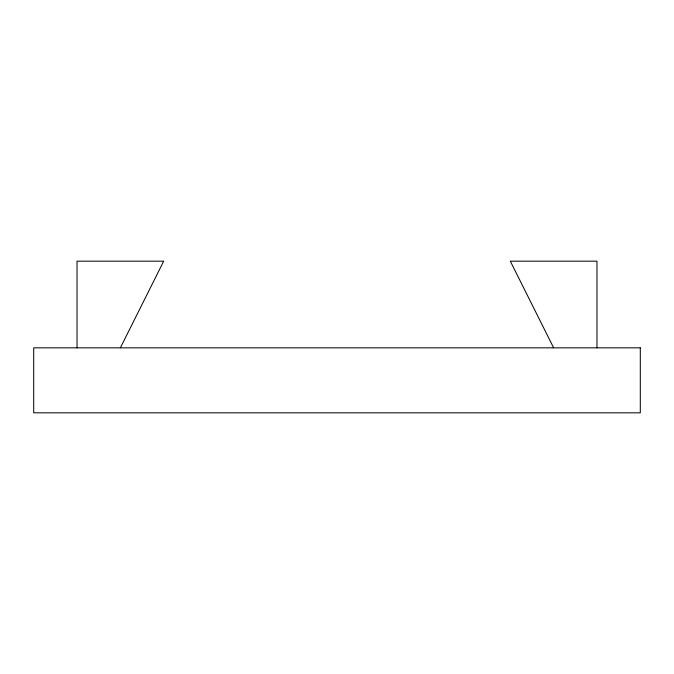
<?xml version="1.0" encoding="UTF-8"?>
<svg xmlns="http://www.w3.org/2000/svg" width="674" height="674" viewBox="0 0 674 674"><rect width="100%" height="100%" fill="white"/><g stroke="black" fill="none" stroke-linecap="round" stroke-linejoin="round"><path stroke-width="1.01" d="M120.36 347.835L163.689 261.175L77.03 261.175L77.03 347.835M553.64 347.835L510.311 261.175L596.97 261.175L596.97 347.835M640.3 347.835L33.7 347.835L33.7 412.825L640.3 412.825L640.3 347.835"/></g></svg>
